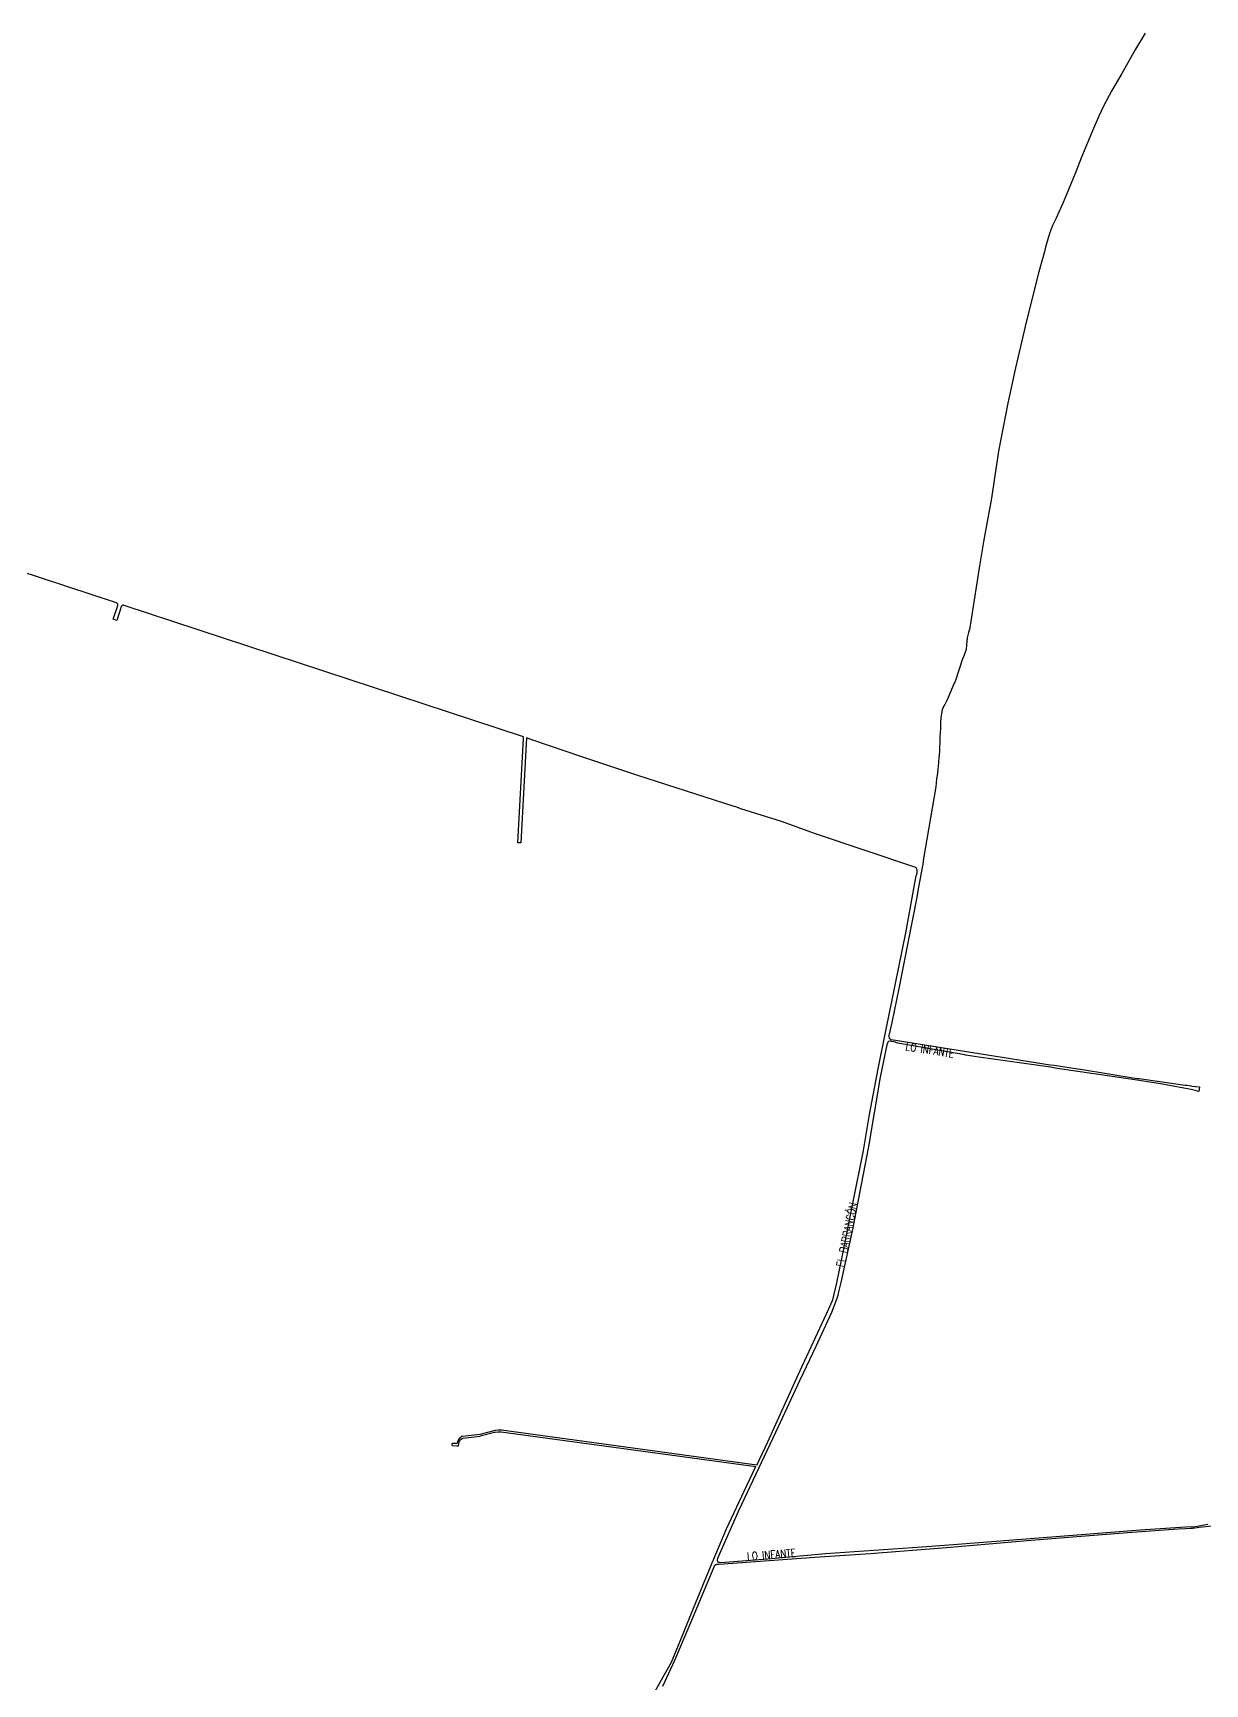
# Model space of a CAD drawing. Extents: x 0 to 349712, y 0 to 6275741.
# Drawn here: x 344252 to 346449, y 6272646 to 6275741 of the extents above; entities that cross this region are included whole.
import ezdxf

# ---------------------------------------------------------------- set-up
doc = ezdxf.new("R2010")
doc.units = 0
doc.header["$LTSCALE"] = 5
doc.layers.add('CALLES-URBANAS', color=6, linetype='Continuous')
doc.layers.add('NOMBRE-CALLE', color=2, linetype='Continuous')
doc.styles.add('ROMANS', font='romans.shx', dxfattribs={"height": 1})

msp = doc.modelspace()

# ---------------------------------------------------------------- linework, layer by layer
at = {"layer": 'CALLES-URBANAS'}
for points, elevation in [([(346337.1, 6275740.7), (346318.6, 6275710.2), (346293.1, 6275664.7), (346274.4, 6275632.7), (346258.6, 6275603.7), (346250.1, 6275584.7), (346240, 6275561.7), (346228.9, 6275534.7), (346217.8, 6275508.2), (346206.8, 6275480.2), (346192.7, 6275445.7), (346183.1, 6275423.2), (346170.2, 6275393.7), (346163.5, 6275380.2), (346157.9, 6275364.7), (346149.9, 6275339.2), (346147.3, 6275328.7), (346137.7, 6275293.2), (346114.5, 6275201.2), (346093.6, 6275113.2), (346079.5, 6275046.7), (346062.3, 6274956.7), (346048.6, 6274868.7), (346034.8, 6274790.7), (346026.7, 6274742.2), (346007.5, 6274622.2), (346007.3, 6274621.2), (346005.9, 6274616.7), (346003.7, 6274609.2), (346003.5, 6274606.7), (346002.1, 6274593.7), (346001.2, 6274585.2), (345995.6, 6274569.7), (345995.3, 6274569.2), (345980.7, 6274525.2), (345979.1, 6274521.7), (345967.8, 6274495.2), (345964.9, 6274489.2), (345961.3, 6274482.2), (345959.8, 6274479.7), (345957.8, 6274475.2), (345956.4, 6274471.7), (345955, 6274465.2), (345953.9, 6274456.7), (345953.5, 6274448.2), (345953.3, 6274436.7), (345952.3, 6274421.7), (345952.2, 6274412.2), (345951.5, 6274400.7), (345951.2, 6274394.2), (345950.5, 6274387.2), (345950.3, 6274382.7), (345950.3, 6274382.2), (345949.8, 6274374.7), (345949.6, 6274372.7), (345948.1, 6274360.2), (345947, 6274348.7), (345946.1, 6274342.7), (345944.6, 6274327.7), (345921, 6274189.7), (345920.7, 6274187.2), (345920.7, 6274186.7), (345910.8, 6274132.7), (345909.6, 6274124.2), (345875.1, 6273949.7), (345861.8, 6273885.7), (345856.6, 6273861.7), (345856.4, 6273858.7), (345857.1, 6273856.7), (345858.7, 6273855.2), (345860.5, 6273854.2), (345869.1, 6273852.7), (346158.9, 6273806.7), (346166.1, 6273806.2), (346214.6, 6273798.2), (346215.4, 6273798.2), (346322, 6273781.2), (346325.6, 6273780.7), (346411.9, 6273768.2), (346415.4, 6273768.2), (346422.7, 6273767.2), (346424.6, 6273766.7), (346431.1, 6273765.7), (346432, 6273765.7), (346438.6, 6273765.2), (346437.4, 6273756.5), (346435, 6273757.4), (346426.4, 6273759.8), (346365.4, 6273770.7), (346309.3, 6273779.6), (346172.1, 6273799.7), (346159.6, 6273802.2), (346025, 6273820.7), (346009.2, 6273823.2), (346000.2, 6273824.7), (345998.9, 6273825.2), (345880, 6273845.7), (345877.1, 6273846.2), (345873.2, 6273847.2), (345871.2, 6273847.7), (345866.5, 6273849.7), (345862.3, 6273850.2), (345859.9, 6273850.7), (345858.2, 6273850.7), (345855.9, 6273850.2), (345854.5, 6273849.2), (345852.6, 6273843.7), (345840.1, 6273783.2), (345818.3, 6273653.2), (345788.6, 6273497.7), (345766.5, 6273398.2), (345764.2, 6273388.7), (345762.4, 6273381.2), (345761.1, 6273374.2), (345759, 6273368.2), (345749.2, 6273342.2), (345719.7, 6273278.7), (345701.5, 6273240.7)], 25889), ([(345693.7, 6273240.7), (345702.7, 6273260.7), (345743.5, 6273347.7), (345748.3, 6273359.2), (345751.1, 6273364.7), (345752.9, 6273370.7), (345754.2, 6273376.7), (345759.2, 6273397.7), (345772.2, 6273461.7), (345789.8, 6273549.7), (345809.1, 6273646.2), (345820, 6273713.2), (345836.3, 6273799.2), (345851.8, 6273876.2), (345862.2, 6273925.2), (345888.5, 6274054.2), (345907.6, 6274160.7), (345908.7, 6274163.2), (345909.4, 6274166.2), (345909.5, 6274168.7), (345909.6, 6274170.7), (345909.5, 6274172.2), (345909.1, 6274173.2), (345908.4, 6274174.7), (345907.6, 6274175.7), (345905.3, 6274177.2), (345901.5, 6274178.2), (345719.3, 6274239.7), (345655.2, 6274262.7), (345579.1, 6274286.7), (345574.6, 6274288.2), (345569.4, 6274290.2), (345566.3, 6274290.7), (345386.1, 6274348.7), (345281.1, 6274383.7), (345189.1, 6274415.3), (345177.6, 6274419.2), (345166.9, 6274222.6), (345160.9, 6274222.9), (345171.5, 6274418.2), (345171.6, 6274421.1), (344423.2, 6274667.7), (344422.6, 6274667.9), (344421.8, 6274667.9), (344421, 6274667.9), (344420.3, 6274667.7), (344419.6, 6274667.3), (344418.9, 6274666.9), (344418.4, 6274666.3), (344417.9, 6274665.7), (344417.6, 6274665), (344417.5, 6274664.8), (344409.2, 6274639.7), (344402.6, 6274641.9), (344411.1, 6274667.6), (344411.2, 6274668.1), (344411.3, 6274668.8), (344411.2, 6274669.5), (344411, 6274670.1), (344410.7, 6274670.8), (344410.4, 6274671.3), (344409.9, 6274671.8), (344409.3, 6274672.2), (344408.7, 6274672.5), (344408.6, 6274672.5), (343990.3, 6274810.3)], 25854), ([(345701.5, 6273240.7), (345688.9, 6273214.2), (345648.9, 6273127.7), (345612.3, 6273049.7), (345574.5, 6272970.2), (345535.3, 6272881.2), (345534.7, 6272878.7), (345534.7, 6272877.2), (345535.3, 6272875.2), (345536.7, 6272874.3), (345538.8, 6272874), (345541.4, 6272873.9), (345629.6, 6272880.2), (345737.9, 6272890.2), (345846.5, 6272897.7), (345919.2, 6272903.2), (345968.9, 6272906.7), (346097.8, 6272916.7), (346201.6, 6272924.7), (346327.6, 6272934.7), (346402.9, 6272939.7), (346421.7, 6272940.8), (346421.7, 6272940.5), (346424.2, 6272940.3), (346427.8, 6272940.2), (346434.6, 6272941.7), (346454.5, 6272945.2)], 26603), ([(345608.8, 6273056.3), (345629.8, 6273099.7), (345656.8, 6273159.2), (345693.7, 6273240.7)], 26599), ([(345118.4, 6273121.1), (345090, 6273113.7), (345057, 6273109.7), (345056.9, 6273109.7), (345056.7, 6273109.6), (345056.4, 6273109.5), (345053, 6273107.5), (345052.6, 6273107.2), (345049.9, 6273104.2), (345049.6, 6273103.8), (345048.1, 6273100.3), (345048, 6273100), (345047.5, 6273097), (345047.5, 6273096.9), (345047.5, 6273096.6), (345038, 6273096.8)], 26597), ([(345038, 6273092.8), (345047, 6273092.6), (345050, 6273092.6), (345050.5, 6273096.3), (345050.5, 6273096.5), (345051, 6273099.3), (345052.3, 6273102.4), (345054.7, 6273105), (345057.7, 6273106.8), (345090.4, 6273110.7), (345090.6, 6273110.8), (345117.3, 6273117.9), (345118.6, 6273118.2), (345124.1, 6273118.7), (345129.9, 6273118.7), (345607.4, 6273053.5)], 26602), ([(345038, 6273092.8), (345038, 6273096.8)], 26598), ([(345608.8, 6273056.3), (345130.2, 6273121.7), (345130, 6273121.7), (345124.1, 6273121.7), (345124, 6273121.7), (345118.4, 6273121.1)], 26600), ([(345409.2, 6272615.7), (345430.4, 6272653.7), (345448.9, 6272686.7), (345472.4, 6272743.2), (345490.6, 6272788.2), (345522.1, 6272865.2), (345552.5, 6272936.7), (345590.3, 6273018.2), (345607.4, 6273053.5)], 26613), ([(345432.8, 6272641.7), (345455.3, 6272690.7), (345487.3, 6272765.2), (345516.2, 6272834.2), (345529, 6272865.7), (345529.9, 6272868.2), (345531.9, 6272869.7), (345533.9, 6272870.5), (345535.9, 6272870.7), (345538.3, 6272870.7), (345580.9, 6272873.7), (345717.6, 6272883.7), (345821.7, 6272890.7), (345964.6, 6272901.7), (346123.5, 6272915.2), (346217, 6272922.7), (346312.1, 6272930.2), (346398.7, 6272936.7), (346426.5, 6272938.2), (346438.3, 6272939.7), (346462.2, 6272942.2)], 26614)]:
    msp.add_lwpolyline(points, dxfattribs=dict(at, elevation=elevation))

# ---------------------------------------------------------------- texts
at = {"layer": 'NOMBRE-CALLE', "style": 'ROMANS', "width": 0.8}
for s, rotation, p in [('LO INFANTE', 350.9801, (345887.2, 6273834)), ('EL BARRANCÓN', 78.4827, (345772.8, 6273426.6)), ('LO INFANTE', 4.1843, (345591.4, 6272877.5))]:
    msp.add_text(s, height=15, rotation=rotation, dxfattribs=at).set_placement(p)

doc.saveas('drawing.dxf')
